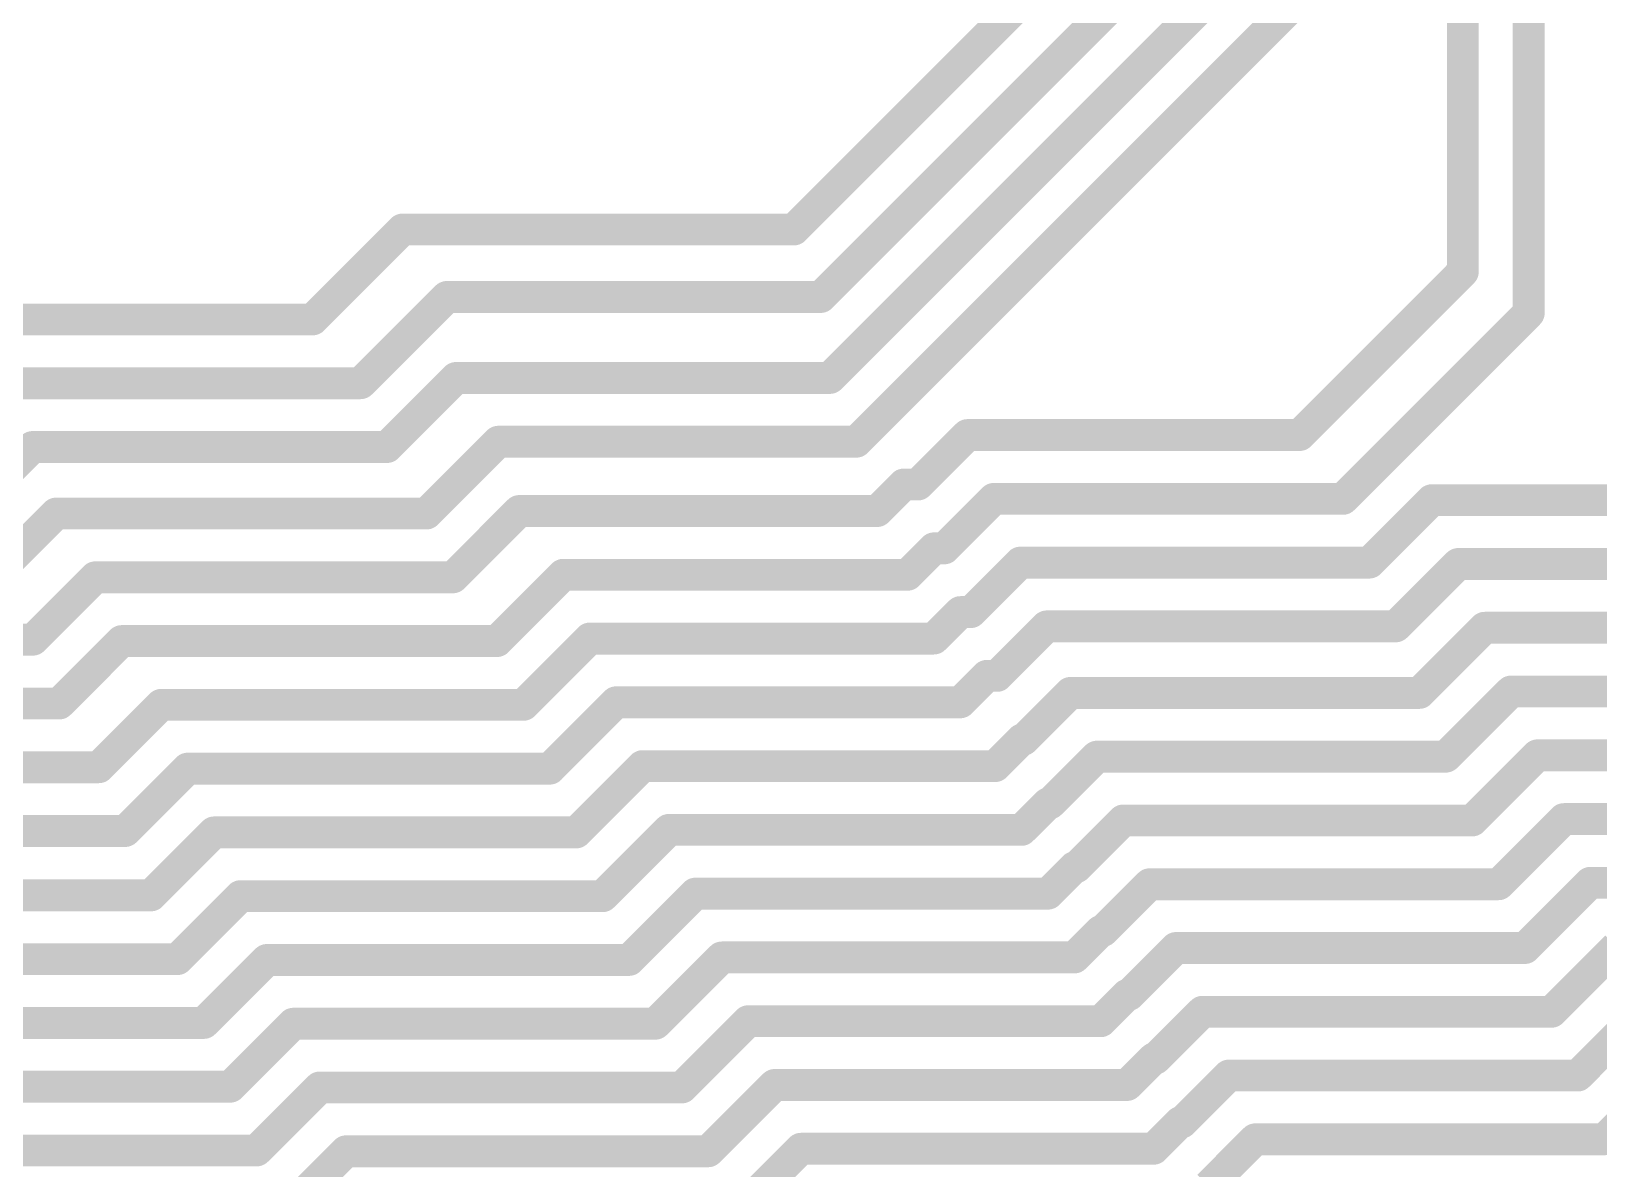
# Model space of a CAD drawing. Header units: inches. Extents: x 0 to 7.57, y 0 to 3.51.
# Drawn here: x 2.4325 to 2.7809, y 1.0023 to 1.255 of the extents above; entities that cross this region are included whole.
import ezdxf

# ---------------------------------------------------------------- set-up
doc = ezdxf.new("R2010")
doc.units = ezdxf.units.IN
doc.header["$MEASUREMENT"] = 0
doc.layers.add('L1', color=1, linetype='Continuous')

msp = doc.modelspace()

# ---------------------------------------------------------------- linework, layer by layer
at = {"layer": 'L1'}
for points in [[(2.75069, 1.20161, 0.00709, 0.00709, 0), (2.75069, 1.39004, 0.00709, 0.00709, 0)], [(2.76535, 1.19243, 0.00709, 0.00709, 0), (2.76535, 1.36088, 0.00709, 0.00709, 0)], [(2.602, 1.211, 0.00709, 0.00709, 0), (2.694, 1.303, 0.00709, 0.00709, 0)], [(2.60796, 1.196, 0.00709, 0.00709, 0), (2.70817, 1.29622, 0.00709, 0.00709, 0)], [(2.61, 1.178, 0.00709, 0.00709, 0), (2.72235, 1.29035, 0.00709, 0.00709, 0)], [(2.61587, 1.16383, 0.00709, 0.00709, 0), (2.73652, 1.28448, 0.00709, 0.00709, 0)], [(2.495, 1.191, 0.00709, 0.00709, 0), (2.515, 1.211, 0.00709, 0.00709, 0)], [(2.515, 1.211, 0.00709, 0.00709, 0), (2.602, 1.211, 0.00709, 0.00709, 0)], [(2.7144, 1.16531, 0.00709, 0.00709, 0), (2.75069, 1.20161, 0.00709, 0.00709, 0)], [(2.50567, 1.17683, 0.00709, 0.00709, 0), (2.52485, 1.196, 0.00709, 0.00709, 0)], [(2.52485, 1.196, 0.00709, 0.00709, 0), (2.60796, 1.196, 0.00709, 0.00709, 0)], [(2.72405, 1.15113, 0.00709, 0.00709, 0), (2.76535, 1.19243, 0.00709, 0.00709, 0)], [(2.421, 1.191, 0.00709, 0.00709, 0), (2.495, 1.191, 0.00709, 0.00709, 0)], [(2.51154, 1.16265, 0.00709, 0.00709, 0), (2.52689, 1.178, 0.00709, 0.00709, 0)], [(2.52689, 1.178, 0.00709, 0.00709, 0), (2.61, 1.178, 0.00709, 0.00709, 0)], [(2.42687, 1.17683, 0.00709, 0.00709, 0), (2.50567, 1.17683, 0.00709, 0.00709, 0)], [(2.52032, 1.14787, 0.00709, 0.00709, 0), (2.53628, 1.16383, 0.00709, 0.00709, 0)], [(2.53628, 1.16383, 0.00709, 0.00709, 0), (2.61587, 1.16383, 0.00709, 0.00709, 0)], [(2.62958, 1.15431, 0.00709, 0.00709, 0), (2.64058, 1.16531, 0.00709, 0.00709, 0)], [(2.64058, 1.16531, 0.00709, 0.00709, 0), (2.7144, 1.16531, 0.00709, 0.00709, 0)], [(2.41974, 1.14965, 0.00709, 0.00709, 0), (2.43274, 1.16265, 0.00709, 0.00709, 0)], [(2.43274, 1.16265, 0.00709, 0.00709, 0), (2.51154, 1.16265, 0.00709, 0.00709, 0)], [(2.62051, 1.14842, 0.00709, 0.00709, 0), (2.6264, 1.15431, 0.00709, 0.00709, 0)], [(2.6264, 1.15431, 0.00709, 0.00709, 0), (2.62958, 1.15431, 0.00709, 0.00709, 0)], [(2.63545, 1.14013, 0.00709, 0.00709, 0), (2.64645, 1.15113, 0.00709, 0.00709, 0)], [(2.64645, 1.15113, 0.00709, 0.00709, 0), (2.72405, 1.15113, 0.00709, 0.00709, 0)], [(2.72992, 1.13696, 0.00709, 0.00709, 0), (2.74379, 1.15083, 0.00709, 0.00709, 0)], [(2.74379, 1.15083, 0.00709, 0.00709, 0), (2.79068, 1.15083, 0.00709, 0.00709, 0)], [(2.42413, 1.134, 0.00709, 0.00709, 0), (2.438, 1.14787, 0.00709, 0.00709, 0)], [(2.438, 1.14787, 0.00709, 0.00709, 0), (2.52032, 1.14787, 0.00709, 0.00709, 0)], [(2.52619, 1.13369, 0.00709, 0.00709, 0), (2.54092, 1.14842, 0.00709, 0.00709, 0)], [(2.54092, 1.14842, 0.00709, 0.00709, 0), (2.62051, 1.14842, 0.00709, 0.00709, 0)], [(2.62725, 1.13425, 0.00709, 0.00709, 0), (2.63313, 1.14013, 0.00709, 0.00709, 0)], [(2.63313, 1.14013, 0.00709, 0.00709, 0), (2.63545, 1.14013, 0.00709, 0.00709, 0)], [(2.64132, 1.12596, 0.00709, 0.00709, 0), (2.65232, 1.13696, 0.00709, 0.00709, 0)], [(2.65232, 1.13696, 0.00709, 0.00709, 0), (2.72992, 1.13696, 0.00709, 0.00709, 0)], [(2.73579, 1.12279, 0.00709, 0.00709, 0), (2.74966, 1.13665, 0.00709, 0.00709, 0)], [(2.74966, 1.13665, 0.00709, 0.00709, 0), (2.82665, 1.13665, 0.00709, 0.00709, 0)], [(2.43283, 1.11983, 0.00709, 0.00709, 0), (2.44669, 1.13369, 0.00709, 0.00709, 0)], [(2.44669, 1.13369, 0.00709, 0.00709, 0), (2.52619, 1.13369, 0.00709, 0.00709, 0)], [(2.53599, 1.11952, 0.00709, 0.00709, 0), (2.55072, 1.13425, 0.00709, 0.00709, 0)], [(2.55072, 1.13425, 0.00709, 0.00709, 0), (2.62725, 1.13425, 0.00709, 0.00709, 0)], [(2.63312, 1.12008, 0.00709, 0.00709, 0), (2.639, 1.12596, 0.00709, 0.00709, 0)], [(2.639, 1.12596, 0.00709, 0.00709, 0), (2.64132, 1.12596, 0.00709, 0.00709, 0)], [(2.64719, 1.11179, 0.00709, 0.00709, 0), (2.65819, 1.12279, 0.00709, 0.00709, 0)], [(2.65819, 1.12279, 0.00709, 0.00709, 0), (2.73579, 1.12279, 0.00709, 0.00709, 0)], [(2.74105, 1.108, 0.00709, 0.00709, 0), (2.75553, 1.12248, 0.00709, 0.00709, 0)], [(2.75553, 1.12248, 0.00709, 0.00709, 0), (2.83717, 1.12248, 0.00709, 0.00709, 0)], [(2.351, 1.11983, 0.00709, 0.00709, 0), (2.43283, 1.11983, 0.00709, 0.00709, 0)], [(2.4387, 1.10565, 0.00709, 0.00709, 0), (2.45256, 1.11952, 0.00709, 0.00709, 0)], [(2.45256, 1.11952, 0.00709, 0.00709, 0), (2.53599, 1.11952, 0.00709, 0.00709, 0)], [(2.54186, 1.10535, 0.00709, 0.00709, 0), (2.5566, 1.12008, 0.00709, 0.00709, 0)], [(2.5566, 1.12008, 0.00709, 0.00709, 0), (2.63312, 1.12008, 0.00709, 0.00709, 0)], [(2.63899, 1.10591, 0.00709, 0.00709, 0), (2.64488, 1.11179, 0.00709, 0.00709, 0)], [(2.64488, 1.11179, 0.00709, 0.00709, 0), (2.64719, 1.11179, 0.00709, 0.00709, 0)], [(2.65306, 1.09761, 0.00709, 0.00709, 0), (2.66345, 1.108, 0.00709, 0.00709, 0)], [(2.66345, 1.108, 0.00709, 0.00709, 0), (2.74105, 1.108, 0.00709, 0.00709, 0)], [(2.74692, 1.09383, 0.00709, 0.00709, 0), (2.7614, 1.10831, 0.00709, 0.00709, 0)], [(2.7614, 1.10831, 0.00709, 0.00709, 0), (2.84304, 1.10831, 0.00709, 0.00709, 0)], [(2.35687, 1.10565, 0.00709, 0.00709, 0), (2.4387, 1.10565, 0.00709, 0.00709, 0)], [(2.44748, 1.09148, 0.00709, 0.00709, 0), (2.46135, 1.10535, 0.00709, 0.00709, 0)], [(2.46135, 1.10535, 0.00709, 0.00709, 0), (2.54186, 1.10535, 0.00709, 0.00709, 0)], [(2.54773, 1.09117, 0.00709, 0.00709, 0), (2.56247, 1.10591, 0.00709, 0.00709, 0)], [(2.56247, 1.10591, 0.00709, 0.00709, 0), (2.63899, 1.10591, 0.00709, 0.00709, 0)], [(2.64673, 1.09173, 0.00709, 0.00709, 0), (2.65261, 1.09761, 0.00709, 0.00709, 0)], [(2.65261, 1.09761, 0.00709, 0.00709, 0), (2.65306, 1.09761, 0.00709, 0.00709, 0)], [(2.75279, 1.07965, 0.00709, 0.00709, 0), (2.76727, 1.09413, 0.00709, 0.00709, 0)], [(2.76727, 1.09413, 0.00709, 0.00709, 0), (2.84891, 1.09413, 0.00709, 0.00709, 0)], [(2.36274, 1.09148, 0.00709, 0.00709, 0), (2.44748, 1.09148, 0.00709, 0.00709, 0)], [(2.45335, 1.07731, 0.00709, 0.00709, 0), (2.46722, 1.09117, 0.00709, 0.00709, 0)], [(2.46722, 1.09117, 0.00709, 0.00709, 0), (2.54773, 1.09117, 0.00709, 0.00709, 0)], [(2.55361, 1.077, 0.00709, 0.00709, 0), (2.56834, 1.09173, 0.00709, 0.00709, 0)], [(2.56834, 1.09173, 0.00709, 0.00709, 0), (2.64673, 1.09173, 0.00709, 0.00709, 0)], [(2.65893, 1.08344, 0.00709, 0.00709, 0), (2.66932, 1.09383, 0.00709, 0.00709, 0)], [(2.66932, 1.09383, 0.00709, 0.00709, 0), (2.74692, 1.09383, 0.00709, 0.00709, 0)], [(2.6526, 1.07756, 0.00709, 0.00709, 0), (2.65849, 1.08344, 0.00709, 0.00709, 0)], [(2.65849, 1.08344, 0.00709, 0.00709, 0), (2.65893, 1.08344, 0.00709, 0.00709, 0)], [(2.36861, 1.07731, 0.00709, 0.00709, 0), (2.45335, 1.07731, 0.00709, 0.00709, 0)], [(2.45909, 1.063, 0.00709, 0.00709, 0), (2.47309, 1.077, 0.00709, 0.00709, 0)], [(2.47309, 1.077, 0.00709, 0.00709, 0), (2.55361, 1.077, 0.00709, 0.00709, 0)], [(2.55948, 1.06283, 0.00709, 0.00709, 0), (2.57421, 1.07756, 0.00709, 0.00709, 0)], [(2.57421, 1.07756, 0.00709, 0.00709, 0), (2.6526, 1.07756, 0.00709, 0.00709, 0)], [(2.6648, 1.06927, 0.00709, 0.00709, 0), (2.67519, 1.07965, 0.00709, 0.00709, 0)], [(2.67519, 1.07965, 0.00709, 0.00709, 0), (2.75279, 1.07965, 0.00709, 0.00709, 0)], [(2.75866, 1.06548, 0.00709, 0.00709, 0), (2.77314, 1.07996, 0.00709, 0.00709, 0)], [(2.77314, 1.07996, 0.00709, 0.00709, 0), (2.85478, 1.07996, 0.00709, 0.00709, 0)], [(2.65847, 1.06339, 0.00709, 0.00709, 0), (2.66436, 1.06927, 0.00709, 0.00709, 0)], [(2.66436, 1.06927, 0.00709, 0.00709, 0), (2.6648, 1.06927, 0.00709, 0.00709, 0)], [(2.375, 1.063, 0.00709, 0.00709, 0), (2.45909, 1.063, 0.00709, 0.00709, 0)], [(2.46496, 1.04883, 0.00709, 0.00709, 0), (2.47896, 1.06283, 0.00709, 0.00709, 0)], [(2.47896, 1.06283, 0.00709, 0.00709, 0), (2.55948, 1.06283, 0.00709, 0.00709, 0)], [(2.56535, 1.04865, 0.00709, 0.00709, 0), (2.58008, 1.06339, 0.00709, 0.00709, 0)], [(2.58008, 1.06339, 0.00709, 0.00709, 0), (2.65847, 1.06339, 0.00709, 0.00709, 0)], [(2.67067, 1.05509, 0.00709, 0.00709, 0), (2.68106, 1.06548, 0.00709, 0.00709, 0)], [(2.68106, 1.06548, 0.00709, 0.00709, 0), (2.75866, 1.06548, 0.00709, 0.00709, 0)], [(2.76453, 1.05131, 0.00709, 0.00709, 0), (2.77901, 1.06579, 0.00709, 0.00709, 0)], [(2.77901, 1.06579, 0.00709, 0.00709, 0), (2.86065, 1.06579, 0.00709, 0.00709, 0)], [(2.66434, 1.04921, 0.00709, 0.00709, 0), (2.67023, 1.05509, 0.00709, 0.00709, 0)], [(2.67023, 1.05509, 0.00709, 0.00709, 0), (2.67067, 1.05509, 0.00709, 0.00709, 0)], [(2.38283, 1.04883, 0.00709, 0.00709, 0), (2.46496, 1.04883, 0.00709, 0.00709, 0)], [(2.47083, 1.03465, 0.00709, 0.00709, 0), (2.48483, 1.04865, 0.00709, 0.00709, 0)], [(2.48483, 1.04865, 0.00709, 0.00709, 0), (2.56535, 1.04865, 0.00709, 0.00709, 0)], [(2.57122, 1.03448, 0.00709, 0.00709, 0), (2.58595, 1.04921, 0.00709, 0.00709, 0)], [(2.58595, 1.04921, 0.00709, 0.00709, 0), (2.66434, 1.04921, 0.00709, 0.00709, 0)], [(2.67654, 1.04092, 0.00709, 0.00709, 0), (2.68693, 1.05131, 0.00709, 0.00709, 0)], [(2.68693, 1.05131, 0.00709, 0.00709, 0), (2.76453, 1.05131, 0.00709, 0.00709, 0)], [(2.7704, 1.03713, 0.00709, 0.00709, 0), (2.78488, 1.05161, 0.00709, 0.00709, 0)], [(2.67021, 1.03504, 0.00709, 0.00709, 0), (2.6761, 1.04092, 0.00709, 0.00709, 0)], [(2.6761, 1.04092, 0.00709, 0.00709, 0), (2.67654, 1.04092, 0.00709, 0.00709, 0)], [(2.57709, 1.02031, 0.00709, 0.00709, 0), (2.59182, 1.03504, 0.00709, 0.00709, 0)], [(2.59182, 1.03504, 0.00709, 0.00709, 0), (2.67021, 1.03504, 0.00709, 0.00709, 0)], [(2.68242, 1.02675, 0.00709, 0.00709, 0), (2.6928, 1.03713, 0.00709, 0.00709, 0)], [(2.6928, 1.03713, 0.00709, 0.00709, 0), (2.7704, 1.03713, 0.00709, 0.00709, 0)], [(2.77627, 1.02296, 0.00709, 0.00709, 0), (2.79075, 1.03744, 0.00709, 0.00709, 0)], [(2.3887, 1.03465, 0.00709, 0.00709, 0), (2.47083, 1.03465, 0.00709, 0.00709, 0)], [(2.4767, 1.02048, 0.00709, 0.00709, 0), (2.4907, 1.03448, 0.00709, 0.00709, 0)], [(2.4907, 1.03448, 0.00709, 0.00709, 0), (2.57122, 1.03448, 0.00709, 0.00709, 0)], [(2.67609, 1.02087, 0.00709, 0.00709, 0), (2.68197, 1.02675, 0.00709, 0.00709, 0)], [(2.68197, 1.02675, 0.00709, 0.00709, 0), (2.68242, 1.02675, 0.00709, 0.00709, 0)], [(2.58296, 1.00613, 0.00709, 0.00709, 0), (2.59769, 1.02087, 0.00709, 0.00709, 0)], [(2.59769, 1.02087, 0.00709, 0.00709, 0), (2.67609, 1.02087, 0.00709, 0.00709, 0)], [(2.68829, 1.01258, 0.00709, 0.00709, 0), (2.69867, 1.02296, 0.00709, 0.00709, 0)], [(2.69867, 1.02296, 0.00709, 0.00709, 0), (2.77627, 1.02296, 0.00709, 0.00709, 0)], [(2.78214, 1.00879, 0.00709, 0.00709, 0), (2.79662, 1.02327, 0.00709, 0.00709, 0)], [(2.39457, 1.02048, 0.00709, 0.00709, 0), (2.4767, 1.02048, 0.00709, 0.00709, 0)], [(2.48257, 1.00631, 0.00709, 0.00709, 0), (2.49657, 1.02031, 0.00709, 0.00709, 0)], [(2.49657, 1.02031, 0.00709, 0.00709, 0), (2.57709, 1.02031, 0.00709, 0.00709, 0)], [(2.68196, 1.00669, 0.00709, 0.00709, 0), (2.68784, 1.01258, 0.00709, 0.00709, 0)], [(2.68784, 1.01258, 0.00709, 0.00709, 0), (2.68829, 1.01258, 0.00709, 0.00709, 0)], [(2.69416, 0.9984, 0.00709, 0.00709, 0), (2.70454, 1.00879, 0.00709, 0.00709, 0)], [(2.70454, 1.00879, 0.00709, 0.00709, 0), (2.78214, 1.00879, 0.00709, 0.00709, 0)], [(2.40044, 1.00631, 0.00709, 0.00709, 0), (2.48257, 1.00631, 0.00709, 0.00709, 0)], [(2.48844, 0.99213, 0.00709, 0.00709, 0), (2.50244, 1.00613, 0.00709, 0.00709, 0)], [(2.50244, 1.00613, 0.00709, 0.00709, 0), (2.58296, 1.00613, 0.00709, 0.00709, 0)], [(2.58883, 0.99196, 0.00709, 0.00709, 0), (2.60356, 1.00669, 0.00709, 0.00709, 0)], [(2.60356, 1.00669, 0.00709, 0.00709, 0), (2.68196, 1.00669, 0.00709, 0.00709, 0)]]:
    msp.add_lwpolyline(points, format="xyseb", dxfattribs=at)
for points in [[(2.51323, 1.211, 0.00354, 0.00354, 1), (2.51677, 1.211, 0.00354, 0.00354, 1)], [(2.51323, 1.211, 0.00354, 0.00354, 1), (2.51677, 1.211, 0.00354, 0.00354, 1)], [(2.60023, 1.211, 0.00354, 0.00354, 1), (2.60377, 1.211, 0.00354, 0.00354, 1)], [(2.60023, 1.211, 0.00354, 0.00354, 1), (2.60377, 1.211, 0.00354, 0.00354, 1)], [(2.74892, 1.20161, 0.00354, 0.00354, 1), (2.75246, 1.20161, 0.00354, 0.00354, 1)], [(2.74892, 1.20161, 0.00354, 0.00354, 1), (2.75246, 1.20161, 0.00354, 0.00354, 1)], [(2.52307, 1.196, 0.00354, 0.00354, 1), (2.52662, 1.196, 0.00354, 0.00354, 1)], [(2.52307, 1.196, 0.00354, 0.00354, 1), (2.52662, 1.196, 0.00354, 0.00354, 1)], [(2.60618, 1.196, 0.00354, 0.00354, 1), (2.60973, 1.196, 0.00354, 0.00354, 1)], [(2.60618, 1.196, 0.00354, 0.00354, 1), (2.60973, 1.196, 0.00354, 0.00354, 1)], [(2.76357, 1.19243, 0.00354, 0.00354, 1), (2.76712, 1.19243, 0.00354, 0.00354, 1)], [(2.76357, 1.19243, 0.00354, 0.00354, 1), (2.76712, 1.19243, 0.00354, 0.00354, 1)], [(2.49323, 1.191, 0.00354, 0.00354, 1), (2.49677, 1.191, 0.00354, 0.00354, 1)], [(2.49323, 1.191, 0.00354, 0.00354, 1), (2.49677, 1.191, 0.00354, 0.00354, 1)], [(2.52512, 1.178, 0.00354, 0.00354, 1), (2.52866, 1.178, 0.00354, 0.00354, 1)], [(2.52512, 1.178, 0.00354, 0.00354, 1), (2.52866, 1.178, 0.00354, 0.00354, 1)], [(2.60823, 1.178, 0.00354, 0.00354, 1), (2.61177, 1.178, 0.00354, 0.00354, 1)], [(2.60823, 1.178, 0.00354, 0.00354, 1), (2.61177, 1.178, 0.00354, 0.00354, 1)], [(2.5039, 1.17683, 0.00354, 0.00354, 1), (2.50744, 1.17683, 0.00354, 0.00354, 1)], [(2.5039, 1.17683, 0.00354, 0.00354, 1), (2.50744, 1.17683, 0.00354, 0.00354, 1)], [(2.53451, 1.16383, 0.00354, 0.00354, 1), (2.53805, 1.16383, 0.00354, 0.00354, 1)], [(2.53451, 1.16383, 0.00354, 0.00354, 1), (2.53805, 1.16383, 0.00354, 0.00354, 1)], [(2.6141, 1.16383, 0.00354, 0.00354, 1), (2.61764, 1.16383, 0.00354, 0.00354, 1)], [(2.6141, 1.16383, 0.00354, 0.00354, 1), (2.61764, 1.16383, 0.00354, 0.00354, 1)], [(2.63881, 1.16531, 0.00354, 0.00354, 1), (2.64235, 1.16531, 0.00354, 0.00354, 1)], [(2.63881, 1.16531, 0.00354, 0.00354, 1), (2.64235, 1.16531, 0.00354, 0.00354, 1)], [(2.71262, 1.16531, 0.00354, 0.00354, 1), (2.71617, 1.16531, 0.00354, 0.00354, 1)], [(2.71262, 1.16531, 0.00354, 0.00354, 1), (2.71617, 1.16531, 0.00354, 0.00354, 1)], [(2.43097, 1.16265, 0.00354, 0.00354, 1), (2.43451, 1.16265, 0.00354, 0.00354, 1)], [(2.43097, 1.16265, 0.00354, 0.00354, 1), (2.43451, 1.16265, 0.00354, 0.00354, 1)], [(2.50977, 1.16265, 0.00354, 0.00354, 1), (2.51332, 1.16265, 0.00354, 0.00354, 1)], [(2.50977, 1.16265, 0.00354, 0.00354, 1), (2.51332, 1.16265, 0.00354, 0.00354, 1)], [(2.62462, 1.15431, 0.00354, 0.00354, 1), (2.62817, 1.15431, 0.00354, 0.00354, 1)], [(2.62462, 1.15431, 0.00354, 0.00354, 1), (2.62817, 1.15431, 0.00354, 0.00354, 1)], [(2.62781, 1.15431, 0.00354, 0.00354, 1), (2.63135, 1.15431, 0.00354, 0.00354, 1)], [(2.62781, 1.15431, 0.00354, 0.00354, 1), (2.63135, 1.15431, 0.00354, 0.00354, 1)], [(2.64468, 1.15113, 0.00354, 0.00354, 1), (2.64822, 1.15113, 0.00354, 0.00354, 1)], [(2.64468, 1.15113, 0.00354, 0.00354, 1), (2.64822, 1.15113, 0.00354, 0.00354, 1)], [(2.72228, 1.15113, 0.00354, 0.00354, 1), (2.72582, 1.15113, 0.00354, 0.00354, 1)], [(2.72228, 1.15113, 0.00354, 0.00354, 1), (2.72582, 1.15113, 0.00354, 0.00354, 1)], [(2.74201, 1.15083, 0.00354, 0.00354, 1), (2.74556, 1.15083, 0.00354, 0.00354, 1)], [(2.74201, 1.15083, 0.00354, 0.00354, 1), (2.74556, 1.15083, 0.00354, 0.00354, 1)], [(2.43623, 1.14787, 0.00354, 0.00354, 1), (2.43977, 1.14787, 0.00354, 0.00354, 1)], [(2.43623, 1.14787, 0.00354, 0.00354, 1), (2.43977, 1.14787, 0.00354, 0.00354, 1)], [(2.51855, 1.14787, 0.00354, 0.00354, 1), (2.52209, 1.14787, 0.00354, 0.00354, 1)], [(2.51855, 1.14787, 0.00354, 0.00354, 1), (2.52209, 1.14787, 0.00354, 0.00354, 1)], [(2.53915, 1.14842, 0.00354, 0.00354, 1), (2.5427, 1.14842, 0.00354, 0.00354, 1)], [(2.53915, 1.14842, 0.00354, 0.00354, 1), (2.5427, 1.14842, 0.00354, 0.00354, 1)], [(2.61874, 1.14842, 0.00354, 0.00354, 1), (2.62228, 1.14842, 0.00354, 0.00354, 1)], [(2.61874, 1.14842, 0.00354, 0.00354, 1), (2.62228, 1.14842, 0.00354, 0.00354, 1)], [(2.63136, 1.14013, 0.00354, 0.00354, 1), (2.63491, 1.14013, 0.00354, 0.00354, 1)], [(2.63136, 1.14013, 0.00354, 0.00354, 1), (2.63491, 1.14013, 0.00354, 0.00354, 1)], [(2.63368, 1.14013, 0.00354, 0.00354, 1), (2.63722, 1.14013, 0.00354, 0.00354, 1)], [(2.63368, 1.14013, 0.00354, 0.00354, 1), (2.63722, 1.14013, 0.00354, 0.00354, 1)], [(2.65055, 1.13696, 0.00354, 0.00354, 1), (2.65409, 1.13696, 0.00354, 0.00354, 1)], [(2.65055, 1.13696, 0.00354, 0.00354, 1), (2.65409, 1.13696, 0.00354, 0.00354, 1)], [(2.72815, 1.13696, 0.00354, 0.00354, 1), (2.73169, 1.13696, 0.00354, 0.00354, 1)], [(2.72815, 1.13696, 0.00354, 0.00354, 1), (2.73169, 1.13696, 0.00354, 0.00354, 1)], [(2.74788, 1.13665, 0.00354, 0.00354, 1), (2.75143, 1.13665, 0.00354, 0.00354, 1)], [(2.74788, 1.13665, 0.00354, 0.00354, 1), (2.75143, 1.13665, 0.00354, 0.00354, 1)], [(2.44492, 1.13369, 0.00354, 0.00354, 1), (2.44847, 1.13369, 0.00354, 0.00354, 1)], [(2.44492, 1.13369, 0.00354, 0.00354, 1), (2.44847, 1.13369, 0.00354, 0.00354, 1)], [(2.52442, 1.13369, 0.00354, 0.00354, 1), (2.52797, 1.13369, 0.00354, 0.00354, 1)], [(2.52442, 1.13369, 0.00354, 0.00354, 1), (2.52797, 1.13369, 0.00354, 0.00354, 1)], [(2.54895, 1.13425, 0.00354, 0.00354, 1), (2.5525, 1.13425, 0.00354, 0.00354, 1)], [(2.54895, 1.13425, 0.00354, 0.00354, 1), (2.5525, 1.13425, 0.00354, 0.00354, 1)], [(2.62548, 1.13425, 0.00354, 0.00354, 1), (2.62902, 1.13425, 0.00354, 0.00354, 1)], [(2.62548, 1.13425, 0.00354, 0.00354, 1), (2.62902, 1.13425, 0.00354, 0.00354, 1)], [(2.63723, 1.12596, 0.00354, 0.00354, 1), (2.64078, 1.12596, 0.00354, 0.00354, 1)], [(2.63723, 1.12596, 0.00354, 0.00354, 1), (2.64078, 1.12596, 0.00354, 0.00354, 1)], [(2.63955, 1.12596, 0.00354, 0.00354, 1), (2.64309, 1.12596, 0.00354, 0.00354, 1)], [(2.63955, 1.12596, 0.00354, 0.00354, 1), (2.64309, 1.12596, 0.00354, 0.00354, 1)], [(2.65642, 1.12279, 0.00354, 0.00354, 1), (2.65996, 1.12279, 0.00354, 0.00354, 1)], [(2.65642, 1.12279, 0.00354, 0.00354, 1), (2.65996, 1.12279, 0.00354, 0.00354, 1)], [(2.73402, 1.12279, 0.00354, 0.00354, 1), (2.73756, 1.12279, 0.00354, 0.00354, 1)], [(2.73402, 1.12279, 0.00354, 0.00354, 1), (2.73756, 1.12279, 0.00354, 0.00354, 1)], [(2.75376, 1.12248, 0.00354, 0.00354, 1), (2.7573, 1.12248, 0.00354, 0.00354, 1)], [(2.75376, 1.12248, 0.00354, 0.00354, 1), (2.7573, 1.12248, 0.00354, 0.00354, 1)], [(2.43106, 1.11983, 0.00354, 0.00354, 1), (2.4346, 1.11983, 0.00354, 0.00354, 1)], [(2.43106, 1.11983, 0.00354, 0.00354, 1), (2.4346, 1.11983, 0.00354, 0.00354, 1)], [(2.45079, 1.11952, 0.00354, 0.00354, 1), (2.45434, 1.11952, 0.00354, 0.00354, 1)], [(2.45079, 1.11952, 0.00354, 0.00354, 1), (2.45434, 1.11952, 0.00354, 0.00354, 1)], [(2.53422, 1.11952, 0.00354, 0.00354, 1), (2.53776, 1.11952, 0.00354, 0.00354, 1)], [(2.53422, 1.11952, 0.00354, 0.00354, 1), (2.53776, 1.11952, 0.00354, 0.00354, 1)], [(2.55482, 1.12008, 0.00354, 0.00354, 1), (2.55837, 1.12008, 0.00354, 0.00354, 1)], [(2.55482, 1.12008, 0.00354, 0.00354, 1), (2.55837, 1.12008, 0.00354, 0.00354, 1)], [(2.63135, 1.12008, 0.00354, 0.00354, 1), (2.63489, 1.12008, 0.00354, 0.00354, 1)], [(2.63135, 1.12008, 0.00354, 0.00354, 1), (2.63489, 1.12008, 0.00354, 0.00354, 1)], [(2.6431, 1.11179, 0.00354, 0.00354, 1), (2.64665, 1.11179, 0.00354, 0.00354, 1)], [(2.6431, 1.11179, 0.00354, 0.00354, 1), (2.64665, 1.11179, 0.00354, 0.00354, 1)], [(2.64542, 1.11179, 0.00354, 0.00354, 1), (2.64896, 1.11179, 0.00354, 0.00354, 1)], [(2.64542, 1.11179, 0.00354, 0.00354, 1), (2.64896, 1.11179, 0.00354, 0.00354, 1)], [(2.66168, 1.108, 0.00354, 0.00354, 1), (2.66522, 1.108, 0.00354, 0.00354, 1)], [(2.66168, 1.108, 0.00354, 0.00354, 1), (2.66522, 1.108, 0.00354, 0.00354, 1)], [(2.73927, 1.108, 0.00354, 0.00354, 1), (2.74282, 1.108, 0.00354, 0.00354, 1)], [(2.73927, 1.108, 0.00354, 0.00354, 1), (2.74282, 1.108, 0.00354, 0.00354, 1)], [(2.75963, 1.10831, 0.00354, 0.00354, 1), (2.76317, 1.10831, 0.00354, 0.00354, 1)], [(2.75963, 1.10831, 0.00354, 0.00354, 1), (2.76317, 1.10831, 0.00354, 0.00354, 1)], [(2.43693, 1.10565, 0.00354, 0.00354, 1), (2.44047, 1.10565, 0.00354, 0.00354, 1)], [(2.43693, 1.10565, 0.00354, 0.00354, 1), (2.44047, 1.10565, 0.00354, 0.00354, 1)], [(2.45958, 1.10535, 0.00354, 0.00354, 1), (2.46312, 1.10535, 0.00354, 0.00354, 1)], [(2.45958, 1.10535, 0.00354, 0.00354, 1), (2.46312, 1.10535, 0.00354, 0.00354, 1)], [(2.54009, 1.10535, 0.00354, 0.00354, 1), (2.54364, 1.10535, 0.00354, 0.00354, 1)], [(2.54009, 1.10535, 0.00354, 0.00354, 1), (2.54364, 1.10535, 0.00354, 0.00354, 1)], [(2.56069, 1.10591, 0.00354, 0.00354, 1), (2.56424, 1.10591, 0.00354, 0.00354, 1)], [(2.56069, 1.10591, 0.00354, 0.00354, 1), (2.56424, 1.10591, 0.00354, 0.00354, 1)], [(2.63722, 1.10591, 0.00354, 0.00354, 1), (2.64076, 1.10591, 0.00354, 0.00354, 1)], [(2.63722, 1.10591, 0.00354, 0.00354, 1), (2.64076, 1.10591, 0.00354, 0.00354, 1)], [(2.65084, 1.09761, 0.00354, 0.00354, 1), (2.65439, 1.09761, 0.00354, 0.00354, 1)], [(2.65084, 1.09761, 0.00354, 0.00354, 1), (2.65439, 1.09761, 0.00354, 0.00354, 1)], [(2.65129, 1.09761, 0.00354, 0.00354, 1), (2.65483, 1.09761, 0.00354, 0.00354, 1)], [(2.65129, 1.09761, 0.00354, 0.00354, 1), (2.65483, 1.09761, 0.00354, 0.00354, 1)], [(2.7655, 1.09413, 0.00354, 0.00354, 1), (2.76904, 1.09413, 0.00354, 0.00354, 1)], [(2.7655, 1.09413, 0.00354, 0.00354, 1), (2.76904, 1.09413, 0.00354, 0.00354, 1)], [(2.44571, 1.09148, 0.00354, 0.00354, 1), (2.44925, 1.09148, 0.00354, 0.00354, 1)], [(2.44571, 1.09148, 0.00354, 0.00354, 1), (2.44925, 1.09148, 0.00354, 0.00354, 1)], [(2.46545, 1.09117, 0.00354, 0.00354, 1), (2.46899, 1.09117, 0.00354, 0.00354, 1)], [(2.46545, 1.09117, 0.00354, 0.00354, 1), (2.46899, 1.09117, 0.00354, 0.00354, 1)], [(2.54596, 1.09117, 0.00354, 0.00354, 1), (2.54951, 1.09117, 0.00354, 0.00354, 1)], [(2.54596, 1.09117, 0.00354, 0.00354, 1), (2.54951, 1.09117, 0.00354, 0.00354, 1)], [(2.56657, 1.09173, 0.00354, 0.00354, 1), (2.57011, 1.09173, 0.00354, 0.00354, 1)], [(2.56657, 1.09173, 0.00354, 0.00354, 1), (2.57011, 1.09173, 0.00354, 0.00354, 1)], [(2.64496, 1.09173, 0.00354, 0.00354, 1), (2.6485, 1.09173, 0.00354, 0.00354, 1)], [(2.64496, 1.09173, 0.00354, 0.00354, 1), (2.6485, 1.09173, 0.00354, 0.00354, 1)], [(2.66755, 1.09383, 0.00354, 0.00354, 1), (2.67109, 1.09383, 0.00354, 0.00354, 1)], [(2.66755, 1.09383, 0.00354, 0.00354, 1), (2.67109, 1.09383, 0.00354, 0.00354, 1)], [(2.74515, 1.09383, 0.00354, 0.00354, 1), (2.74869, 1.09383, 0.00354, 0.00354, 1)], [(2.74515, 1.09383, 0.00354, 0.00354, 1), (2.74869, 1.09383, 0.00354, 0.00354, 1)], [(2.65671, 1.08344, 0.00354, 0.00354, 1), (2.66026, 1.08344, 0.00354, 0.00354, 1)], [(2.65671, 1.08344, 0.00354, 0.00354, 1), (2.66026, 1.08344, 0.00354, 0.00354, 1)], [(2.65716, 1.08344, 0.00354, 0.00354, 1), (2.6607, 1.08344, 0.00354, 0.00354, 1)], [(2.65716, 1.08344, 0.00354, 0.00354, 1), (2.6607, 1.08344, 0.00354, 0.00354, 1)], [(2.45158, 1.07731, 0.00354, 0.00354, 1), (2.45512, 1.07731, 0.00354, 0.00354, 1)], [(2.45158, 1.07731, 0.00354, 0.00354, 1), (2.45512, 1.07731, 0.00354, 0.00354, 1)], [(2.47132, 1.077, 0.00354, 0.00354, 1), (2.47486, 1.077, 0.00354, 0.00354, 1)], [(2.47132, 1.077, 0.00354, 0.00354, 1), (2.47486, 1.077, 0.00354, 0.00354, 1)], [(2.55183, 1.077, 0.00354, 0.00354, 1), (2.55538, 1.077, 0.00354, 0.00354, 1)], [(2.55183, 1.077, 0.00354, 0.00354, 1), (2.55538, 1.077, 0.00354, 0.00354, 1)], [(2.57244, 1.07756, 0.00354, 0.00354, 1), (2.57598, 1.07756, 0.00354, 0.00354, 1)], [(2.57244, 1.07756, 0.00354, 0.00354, 1), (2.57598, 1.07756, 0.00354, 0.00354, 1)], [(2.65083, 1.07756, 0.00354, 0.00354, 1), (2.65437, 1.07756, 0.00354, 0.00354, 1)], [(2.65083, 1.07756, 0.00354, 0.00354, 1), (2.65437, 1.07756, 0.00354, 0.00354, 1)], [(2.67342, 1.07965, 0.00354, 0.00354, 1), (2.67696, 1.07965, 0.00354, 0.00354, 1)], [(2.67342, 1.07965, 0.00354, 0.00354, 1), (2.67696, 1.07965, 0.00354, 0.00354, 1)], [(2.75102, 1.07965, 0.00354, 0.00354, 1), (2.75456, 1.07965, 0.00354, 0.00354, 1)], [(2.75102, 1.07965, 0.00354, 0.00354, 1), (2.75456, 1.07965, 0.00354, 0.00354, 1)], [(2.77137, 1.07996, 0.00354, 0.00354, 1), (2.77491, 1.07996, 0.00354, 0.00354, 1)], [(2.77137, 1.07996, 0.00354, 0.00354, 1), (2.77491, 1.07996, 0.00354, 0.00354, 1)], [(2.66258, 1.06927, 0.00354, 0.00354, 1), (2.66613, 1.06927, 0.00354, 0.00354, 1)], [(2.66258, 1.06927, 0.00354, 0.00354, 1), (2.66613, 1.06927, 0.00354, 0.00354, 1)], [(2.66303, 1.06927, 0.00354, 0.00354, 1), (2.66657, 1.06927, 0.00354, 0.00354, 1)], [(2.66303, 1.06927, 0.00354, 0.00354, 1), (2.66657, 1.06927, 0.00354, 0.00354, 1)], [(2.45732, 1.063, 0.00354, 0.00354, 1), (2.46086, 1.063, 0.00354, 0.00354, 1)], [(2.45732, 1.063, 0.00354, 0.00354, 1), (2.46086, 1.063, 0.00354, 0.00354, 1)], [(2.47719, 1.06283, 0.00354, 0.00354, 1), (2.48073, 1.06283, 0.00354, 0.00354, 1)], [(2.47719, 1.06283, 0.00354, 0.00354, 1), (2.48073, 1.06283, 0.00354, 0.00354, 1)], [(2.5577, 1.06283, 0.00354, 0.00354, 1), (2.56125, 1.06283, 0.00354, 0.00354, 1)], [(2.5577, 1.06283, 0.00354, 0.00354, 1), (2.56125, 1.06283, 0.00354, 0.00354, 1)], [(2.57831, 1.06339, 0.00354, 0.00354, 1), (2.58185, 1.06339, 0.00354, 0.00354, 1)], [(2.57831, 1.06339, 0.00354, 0.00354, 1), (2.58185, 1.06339, 0.00354, 0.00354, 1)], [(2.6567, 1.06339, 0.00354, 0.00354, 1), (2.66025, 1.06339, 0.00354, 0.00354, 1)], [(2.6567, 1.06339, 0.00354, 0.00354, 1), (2.66025, 1.06339, 0.00354, 0.00354, 1)], [(2.67929, 1.06548, 0.00354, 0.00354, 1), (2.68283, 1.06548, 0.00354, 0.00354, 1)], [(2.67929, 1.06548, 0.00354, 0.00354, 1), (2.68283, 1.06548, 0.00354, 0.00354, 1)], [(2.75689, 1.06548, 0.00354, 0.00354, 1), (2.76043, 1.06548, 0.00354, 0.00354, 1)], [(2.75689, 1.06548, 0.00354, 0.00354, 1), (2.76043, 1.06548, 0.00354, 0.00354, 1)], [(2.77724, 1.06579, 0.00354, 0.00354, 1), (2.78078, 1.06579, 0.00354, 0.00354, 1)], [(2.77724, 1.06579, 0.00354, 0.00354, 1), (2.78078, 1.06579, 0.00354, 0.00354, 1)], [(2.66845, 1.05509, 0.00354, 0.00354, 1), (2.672, 1.05509, 0.00354, 0.00354, 1)], [(2.66845, 1.05509, 0.00354, 0.00354, 1), (2.672, 1.05509, 0.00354, 0.00354, 1)], [(2.6689, 1.05509, 0.00354, 0.00354, 1), (2.67245, 1.05509, 0.00354, 0.00354, 1)], [(2.6689, 1.05509, 0.00354, 0.00354, 1), (2.67245, 1.05509, 0.00354, 0.00354, 1)], [(2.46319, 1.04883, 0.00354, 0.00354, 1), (2.46673, 1.04883, 0.00354, 0.00354, 1)], [(2.46319, 1.04883, 0.00354, 0.00354, 1), (2.46673, 1.04883, 0.00354, 0.00354, 1)], [(2.48306, 1.04865, 0.00354, 0.00354, 1), (2.4866, 1.04865, 0.00354, 0.00354, 1)], [(2.48306, 1.04865, 0.00354, 0.00354, 1), (2.4866, 1.04865, 0.00354, 0.00354, 1)], [(2.56358, 1.04865, 0.00354, 0.00354, 1), (2.56712, 1.04865, 0.00354, 0.00354, 1)], [(2.56358, 1.04865, 0.00354, 0.00354, 1), (2.56712, 1.04865, 0.00354, 0.00354, 1)], [(2.58418, 1.04921, 0.00354, 0.00354, 1), (2.58772, 1.04921, 0.00354, 0.00354, 1)], [(2.58418, 1.04921, 0.00354, 0.00354, 1), (2.58772, 1.04921, 0.00354, 0.00354, 1)], [(2.66257, 1.04921, 0.00354, 0.00354, 1), (2.66612, 1.04921, 0.00354, 0.00354, 1)], [(2.66257, 1.04921, 0.00354, 0.00354, 1), (2.66612, 1.04921, 0.00354, 0.00354, 1)], [(2.68516, 1.05131, 0.00354, 0.00354, 1), (2.6887, 1.05131, 0.00354, 0.00354, 1)], [(2.68516, 1.05131, 0.00354, 0.00354, 1), (2.6887, 1.05131, 0.00354, 0.00354, 1)], [(2.76276, 1.05131, 0.00354, 0.00354, 1), (2.7663, 1.05131, 0.00354, 0.00354, 1)], [(2.76276, 1.05131, 0.00354, 0.00354, 1), (2.7663, 1.05131, 0.00354, 0.00354, 1)], [(2.67433, 1.04092, 0.00354, 0.00354, 1), (2.67787, 1.04092, 0.00354, 0.00354, 1)], [(2.67433, 1.04092, 0.00354, 0.00354, 1), (2.67787, 1.04092, 0.00354, 0.00354, 1)], [(2.67477, 1.04092, 0.00354, 0.00354, 1), (2.67832, 1.04092, 0.00354, 0.00354, 1)], [(2.67477, 1.04092, 0.00354, 0.00354, 1), (2.67832, 1.04092, 0.00354, 0.00354, 1)], [(2.59005, 1.03504, 0.00354, 0.00354, 1), (2.59359, 1.03504, 0.00354, 0.00354, 1)], [(2.59005, 1.03504, 0.00354, 0.00354, 1), (2.59359, 1.03504, 0.00354, 0.00354, 1)], [(2.66844, 1.03504, 0.00354, 0.00354, 1), (2.67199, 1.03504, 0.00354, 0.00354, 1)], [(2.66844, 1.03504, 0.00354, 0.00354, 1), (2.67199, 1.03504, 0.00354, 0.00354, 1)], [(2.69103, 1.03713, 0.00354, 0.00354, 1), (2.69457, 1.03713, 0.00354, 0.00354, 1)], [(2.69103, 1.03713, 0.00354, 0.00354, 1), (2.69457, 1.03713, 0.00354, 0.00354, 1)], [(2.76863, 1.03713, 0.00354, 0.00354, 1), (2.77217, 1.03713, 0.00354, 0.00354, 1)], [(2.76863, 1.03713, 0.00354, 0.00354, 1), (2.77217, 1.03713, 0.00354, 0.00354, 1)], [(2.46906, 1.03465, 0.00354, 0.00354, 1), (2.4726, 1.03465, 0.00354, 0.00354, 1)], [(2.46906, 1.03465, 0.00354, 0.00354, 1), (2.4726, 1.03465, 0.00354, 0.00354, 1)], [(2.48893, 1.03448, 0.00354, 0.00354, 1), (2.49247, 1.03448, 0.00354, 0.00354, 1)], [(2.48893, 1.03448, 0.00354, 0.00354, 1), (2.49247, 1.03448, 0.00354, 0.00354, 1)], [(2.56945, 1.03448, 0.00354, 0.00354, 1), (2.57299, 1.03448, 0.00354, 0.00354, 1)], [(2.56945, 1.03448, 0.00354, 0.00354, 1), (2.57299, 1.03448, 0.00354, 0.00354, 1)], [(2.6802, 1.02675, 0.00354, 0.00354, 1), (2.68374, 1.02675, 0.00354, 0.00354, 1)], [(2.6802, 1.02675, 0.00354, 0.00354, 1), (2.68374, 1.02675, 0.00354, 0.00354, 1)], [(2.68064, 1.02675, 0.00354, 0.00354, 1), (2.68419, 1.02675, 0.00354, 0.00354, 1)], [(2.68064, 1.02675, 0.00354, 0.00354, 1), (2.68419, 1.02675, 0.00354, 0.00354, 1)], [(2.59592, 1.02087, 0.00354, 0.00354, 1), (2.59946, 1.02087, 0.00354, 0.00354, 1)], [(2.59592, 1.02087, 0.00354, 0.00354, 1), (2.59946, 1.02087, 0.00354, 0.00354, 1)], [(2.67431, 1.02087, 0.00354, 0.00354, 1), (2.67786, 1.02087, 0.00354, 0.00354, 1)], [(2.67431, 1.02087, 0.00354, 0.00354, 1), (2.67786, 1.02087, 0.00354, 0.00354, 1)], [(2.6969, 1.02296, 0.00354, 0.00354, 1), (2.70044, 1.02296, 0.00354, 0.00354, 1)], [(2.6969, 1.02296, 0.00354, 0.00354, 1), (2.70044, 1.02296, 0.00354, 0.00354, 1)], [(2.7745, 1.02296, 0.00354, 0.00354, 1), (2.77804, 1.02296, 0.00354, 0.00354, 1)], [(2.7745, 1.02296, 0.00354, 0.00354, 1), (2.77804, 1.02296, 0.00354, 0.00354, 1)], [(2.47493, 1.02048, 0.00354, 0.00354, 1), (2.47847, 1.02048, 0.00354, 0.00354, 1)], [(2.47493, 1.02048, 0.00354, 0.00354, 1), (2.47847, 1.02048, 0.00354, 0.00354, 1)], [(2.4948, 1.02031, 0.00354, 0.00354, 1), (2.49834, 1.02031, 0.00354, 0.00354, 1)], [(2.4948, 1.02031, 0.00354, 0.00354, 1), (2.49834, 1.02031, 0.00354, 0.00354, 1)], [(2.57532, 1.02031, 0.00354, 0.00354, 1), (2.57886, 1.02031, 0.00354, 0.00354, 1)], [(2.57532, 1.02031, 0.00354, 0.00354, 1), (2.57886, 1.02031, 0.00354, 0.00354, 1)], [(2.68607, 1.01258, 0.00354, 0.00354, 1), (2.68961, 1.01258, 0.00354, 0.00354, 1)], [(2.68607, 1.01258, 0.00354, 0.00354, 1), (2.68961, 1.01258, 0.00354, 0.00354, 1)], [(2.68651, 1.01258, 0.00354, 0.00354, 1), (2.69006, 1.01258, 0.00354, 0.00354, 1)], [(2.68651, 1.01258, 0.00354, 0.00354, 1), (2.69006, 1.01258, 0.00354, 0.00354, 1)], [(2.70277, 1.00879, 0.00354, 0.00354, 1), (2.70631, 1.00879, 0.00354, 0.00354, 1)], [(2.70277, 1.00879, 0.00354, 0.00354, 1), (2.70631, 1.00879, 0.00354, 0.00354, 1)], [(2.78037, 1.00879, 0.00354, 0.00354, 1), (2.78391, 1.00879, 0.00354, 0.00354, 1)], [(2.78037, 1.00879, 0.00354, 0.00354, 1), (2.78391, 1.00879, 0.00354, 0.00354, 1)], [(2.4808, 1.00631, 0.00354, 0.00354, 1), (2.48434, 1.00631, 0.00354, 0.00354, 1)], [(2.4808, 1.00631, 0.00354, 0.00354, 1), (2.48434, 1.00631, 0.00354, 0.00354, 1)], [(2.50067, 1.00613, 0.00354, 0.00354, 1), (2.50421, 1.00613, 0.00354, 0.00354, 1)], [(2.50067, 1.00613, 0.00354, 0.00354, 1), (2.50421, 1.00613, 0.00354, 0.00354, 1)], [(2.58119, 1.00613, 0.00354, 0.00354, 1), (2.58473, 1.00613, 0.00354, 0.00354, 1)], [(2.58119, 1.00613, 0.00354, 0.00354, 1), (2.58473, 1.00613, 0.00354, 0.00354, 1)], [(2.60179, 1.00669, 0.00354, 0.00354, 1), (2.60533, 1.00669, 0.00354, 0.00354, 1)], [(2.60179, 1.00669, 0.00354, 0.00354, 1), (2.60533, 1.00669, 0.00354, 0.00354, 1)], [(2.68018, 1.00669, 0.00354, 0.00354, 1), (2.68373, 1.00669, 0.00354, 0.00354, 1)], [(2.68018, 1.00669, 0.00354, 0.00354, 1), (2.68373, 1.00669, 0.00354, 0.00354, 1)]]:
    msp.add_lwpolyline(points, format="xyseb", close=True, dxfattribs=at)

doc.saveas('drawing.dxf')
